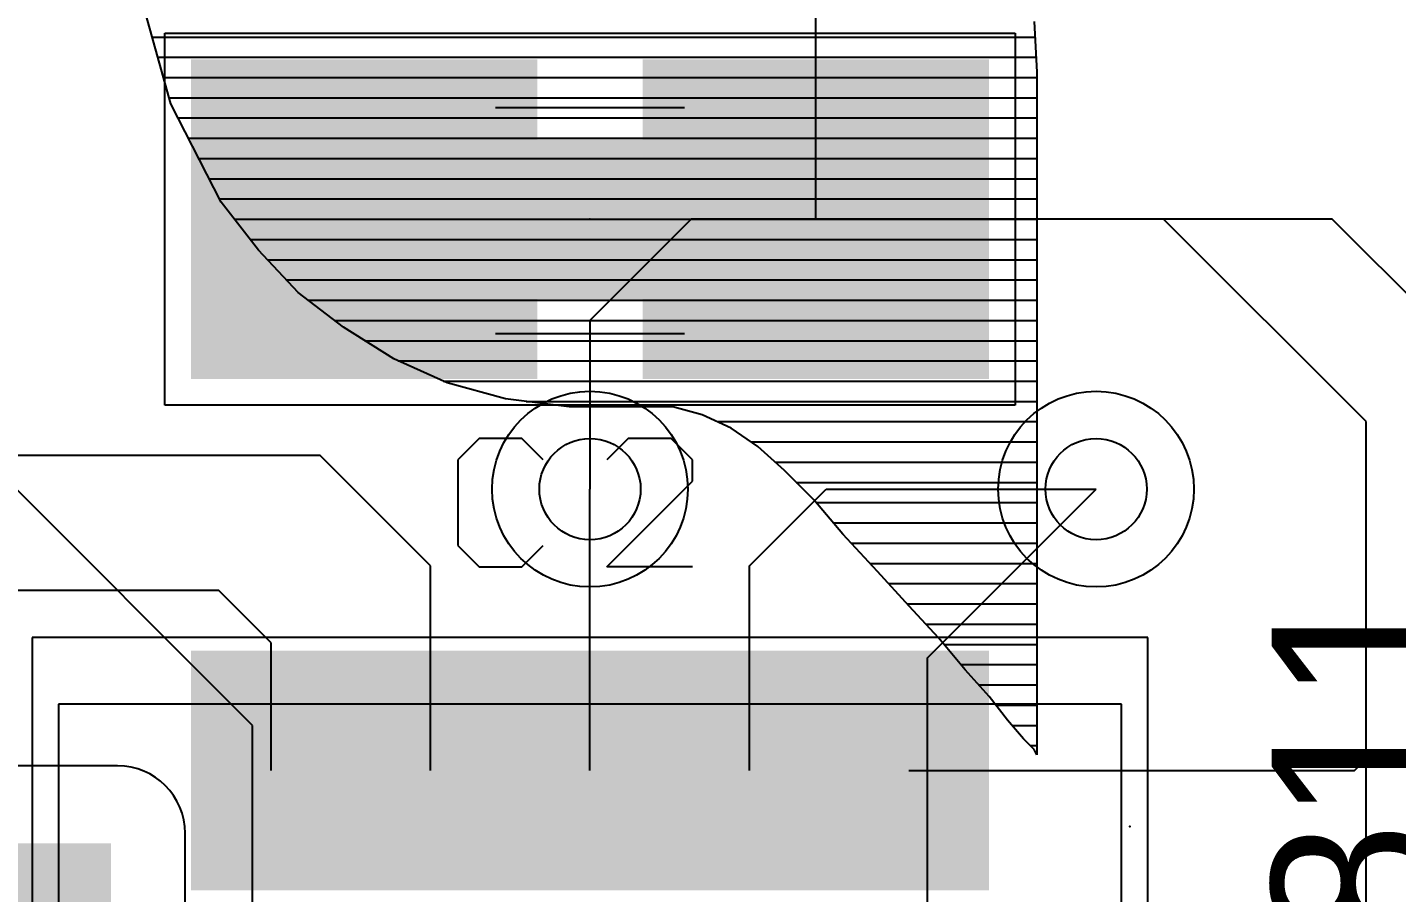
# Model space of a CAD drawing. Extents: x -34 to 73, y -22 to 30.
# Drawn here: x 6.77 to 11.93, y 10.8 to 14.06 of the extents above; entities that cross this region are included whole.
import ezdxf

# ---------------------------------------------------------------- set-up
doc = ezdxf.new("R2010")
doc.units = 0
for name, color, linetype in [('1', 12, 'CONTINUOUS'), ('16', 132, 'CONTINUOUS'), ('18', 110, 'CONTINUOUS'), ('21', 41, 'CONTINUOUS'), ('22', 40, 'CONTINUOUS'), ('23', 53, 'CONTINUOUS'), ('24', 53, 'CONTINUOUS'), ('25', 253, 'CONTINUOUS'), ('27', 253, 'CONTINUOUS'), ('29', 253, 'CONTINUOUS'), ('30', 253, 'CONTINUOUS'), ('31', 253, 'CONTINUOUS'), ('35', 253, 'CONTINUOUS'), ('39', 12, 'CONTINUOUS'), ('44', 253, 'CONTINUOUS'), ('51', 53, 'CONTINUOUS')]:
    doc.layers.add(name, color=color, linetype=linetype)

# ---------------------------------------------------------------- blocks, each defined once
blk = doc.blocks.new('RECT')
blk.add_solid([(-0.5, -0.5), (0.5, -0.5), (-0.5, 0.5), (0.5, 0.5)])
blk = doc.blocks.new('ROUNDV')
blk.add_circle((0, 0), 0.5)

msp = doc.modelspace()

# ---------------------------------------------------------------- linework, layer by layer
at = {"layer": '1'}
for p, q in [((9.74, 13.335), (9.74, 14.263)), ((11.049, 13.335), (9.74, 13.335)), ((11.811, 12.573), (11.049, 13.335)), ((11.811, 11.303), (11.811, 12.573)), ((7.874, 12.446), (6.604, 12.446)), ((8.29, 12.03), (7.874, 12.446)), ((8.89, 11.26), (8.89, 12.319)), ((9.49, 12.03), (9.779, 12.319)), ((9.779, 12.319), (10.795, 12.319)), ((8.29, 11.26), (8.29, 12.03)), ((9.49, 11.26), (9.49, 12.03)), ((7.493, 11.938), (4.572, 11.938)), ((7.69, 11.741), (7.493, 11.938)), ((7.69, 11.26), (7.69, 11.741)), ((11.768, 11.26), (11.811, 11.303)), ((11.811, 9.525), (11.811, 11.303)), ((10.09, 11.26), (11.768, 11.26))]:
    msp.add_line(p, q, dxfattribs=at)
at = {"layer": '16'}
for p, q in [((9.271, 13.335), (8.89, 12.954)), ((11.684, 13.335), (9.271, 13.335)), ((13.589, 11.43), (11.684, 13.335)), ((8.89, 12.954), (8.89, 12.319)), ((7.62, 11.43), (6.35, 12.7)), ((10.16, 11.684), (10.795, 12.319)), ((10.16, 3.81), (10.16, 11.684)), ((7.62, 5.08), (7.62, 11.43))]:
    msp.add_line(p, q, dxfattribs=at)
at = {"layer": '21'}
for p, q in [((6.79, 11.76), (6.79, 8.56)), ((10.99, 11.76), (6.79, 11.76)), ((10.99, 8.56), (10.99, 11.76))]:
    msp.add_line(p, q, dxfattribs=at)
at = {"layer": '22'}
for p, q in [((7.312, 13.769), (7.212, 14.129)), ((10.562, 14.079), (10.572, 13.889)), ((7.2421, 14.0208), (10.5651, 14.0208)), ((7.2632, 13.9446), (10.5691, 13.9446)), ((7.2844, 13.8684), (10.572, 13.8684)), ((10.572, 13.889), (10.572, 11.319)), ((7.3056, 13.7922), (10.572, 13.7922)), ((7.502, 13.399), (7.312, 13.769)), ((7.3392, 13.716), (10.572, 13.716)), ((7.3783, 13.6398), (10.572, 13.6398)), ((7.4175, 13.5636), (10.572, 13.5636)), ((7.4566, 13.4874), (10.572, 13.4874)), ((7.4957, 13.4112), (10.572, 13.4112)), ((7.642, 13.219), (7.502, 13.399)), ((7.5518, 13.335), (10.572, 13.335)), ((7.611, 13.2588), (10.572, 13.2588)), ((7.792, 13.059), (7.642, 13.219)), ((7.6761, 13.1826), (10.572, 13.1826)), ((7.7476, 13.1064), (10.572, 13.1064)), ((7.962, 12.929), (7.792, 13.059)), ((7.8297, 13.0302), (10.572, 13.0302)), ((7.9293, 12.954), (10.572, 12.954)), ((8.152, 12.809), (7.962, 12.929)), ((8.0431, 12.8778), (10.572, 12.8778)), ((8.352, 12.719), (8.152, 12.809)), ((8.1684, 12.8016), (10.572, 12.8016)), ((8.3378, 12.7254), (10.572, 12.7254)), ((8.572, 12.659), (8.352, 12.719)), ((8.812, 12.629), (8.572, 12.659)), ((8.6504, 12.6492), (10.572, 12.6492)), ((9.202, 12.629), (8.812, 12.629)), ((9.312, 12.599), (9.202, 12.629)), ((9.422, 12.549), (9.312, 12.599)), ((9.3692, 12.573), (10.572, 12.573)), ((9.522, 12.479), (9.422, 12.549)), ((9.4966, 12.4968), (10.572, 12.4968)), ((9.622, 12.389), (9.522, 12.479)), ((9.5869, 12.4206), (10.572, 12.4206)), ((9.732, 12.279), (9.622, 12.389)), ((9.6666, 12.3444), (10.572, 12.3444)), ((9.842, 12.149), (9.732, 12.279)), ((9.7411, 12.2682), (10.572, 12.2682)), ((9.8056, 12.192), (10.572, 12.192)), ((9.972, 12.009), (9.842, 12.149)), ((9.8728, 12.1158), (10.572, 12.1158)), ((9.9436, 12.0396), (10.572, 12.0396)), ((10.092, 11.879), (9.972, 12.009)), ((10.0141, 11.9634), (10.572, 11.9634)), ((10.0844, 11.8872), (10.572, 11.8872)), ((10.202, 11.759), (10.092, 11.879)), ((10.1543, 11.811), (10.572, 11.811)), ((10.302, 11.639), (10.202, 11.759)), ((10.2222, 11.7348), (10.572, 11.7348)), ((10.2857, 11.6586), (10.572, 11.6586)), ((10.392, 11.539), (10.302, 11.639)), ((10.3529, 11.5824), (10.572, 11.5824)), ((10.462, 11.449), (10.392, 11.539)), ((10.4175, 11.5062), (10.572, 11.5062)), ((10.522, 11.379), (10.462, 11.449)), ((10.4783, 11.43), (10.572, 11.43)), ((10.562, 11.339), (10.522, 11.379)), ((10.5472, 11.3538), (10.572, 11.3538)), ((10.572, 11.319), (10.562, 11.339)), ((7.112, 11.2776), (5.588, 11.2776)), ((7.366, 9.2964), (7.366, 11.0236))]:
    msp.add_line(p, q, dxfattribs=at)
msp.add_arc((7.112, 11.0236), 0.254, 0, 90, dxfattribs=at)
at = {"layer": '23'}
msp.add_point((8.89, 13.335), dxfattribs=at)
at = {"layer": '24'}
msp.add_point((10.922, 11.049), dxfattribs=at)
at = {"layer": '25'}
for p, q in [((8.4727, 12.5099), (8.3922, 12.4294)), ((8.6337, 12.5099), (8.4727, 12.5099)), ((8.7142, 12.4294), (8.6337, 12.5099)), ((9.034, 12.5099), (8.9535, 12.4294)), ((9.195, 12.5099), (9.034, 12.5099)), ((9.2755, 12.4294), (9.195, 12.5099)), ((8.3922, 12.4294), (8.3922, 12.1074)), ((9.2755, 12.3489), (9.2755, 12.4294)), ((8.9535, 12.0269), (9.2755, 12.3489)), ((8.3922, 12.1074), (8.4727, 12.0269)), ((8.6337, 12.0269), (8.7142, 12.1074)), ((8.4727, 12.0269), (8.6337, 12.0269)), ((9.2755, 12.0269), (8.9535, 12.0269))]:
    msp.add_line(p, q, dxfattribs=at)
at = {"layer": '39'}
for p, q in [((7.29, 12.635), (7.29, 14.035)), ((7.29, 14.035), (10.49, 14.035)), ((10.49, 14.035), (10.49, 12.635)), ((10.49, 12.635), (7.29, 12.635))]:
    msp.add_line(p, q, dxfattribs=at)
at = {"layer": '44'}
for centre in [(8.89, 12.319), (10.795, 12.319)]:
    msp.add_circle(centre, 0.1905, dxfattribs=at)
at = {"layer": '51'}
for p, q in [((9.246, 13.754), (8.534, 13.754)), ((9.246, 12.903), (8.534, 12.903)), ((6.89, 11.51), (6.89, 8.81)), ((10.89, 11.51), (6.89, 11.51)), ((10.89, 8.81), (10.89, 11.51))]:
    msp.add_line(p, q, dxfattribs=at)

# ---------------------------------------------------------------- block references
at = {"layer": '1', "xscale": 1.1, "rotation": 180}
for p in [(8.04, 13.335), (9.74, 13.335)]:
    msp.add_blockref('RECT', p, dxfattribs=at)
at = {"layer": '1', "xscale": 0.7, "yscale": 0.4, "rotation": 270}
for p in [(7.69, 11.26), (8.29, 11.26), (8.89, 11.26), (9.49, 11.26), (10.09, 11.26)]:
    msp.add_blockref('RECT', p, dxfattribs=at)
at = {"layer": '16', "xscale": 0.635, "yscale": 1.27, "rotation": 270}
msp.add_blockref('RECT', (6.35, 10.5664), dxfattribs=at)
at = {"layer": '18', "xscale": 0.7366, "yscale": 0.7366}
for p in [(8.89, 12.319), (8.89, 12.319), (10.795, 12.319), (10.795, 12.319)]:
    msp.add_blockref('ROUNDV', p, dxfattribs=at)
at = {"layer": '29'}
for p, xscale, yscale, rotation in [((8.04, 13.335), 1.3032, 1.2032, 180), ((9.74, 13.335), 1.3032, 1.2032, 180), ((7.69, 11.26), 0.9032, 0.6032, 270), ((8.29, 11.26), 0.9032, 0.6032, 270), ((8.89, 11.26), 0.9032, 0.6032, 270), ((9.49, 11.26), 0.9032, 0.6032, 270), ((10.09, 11.26), 0.9032, 0.6032, 270)]:
    msp.add_blockref('RECT', p, dxfattribs=dict(at, xscale=xscale, yscale=yscale, rotation=rotation))
at = {"layer": '30', "xscale": 0.8382, "yscale": 1.4732, "rotation": 270}
msp.add_blockref('RECT', (6.35, 10.5664), dxfattribs=at)
at = {"layer": '31', "xscale": 1.1, "rotation": 180}
for p in [(8.04, 13.335), (9.74, 13.335)]:
    msp.add_blockref('RECT', p, dxfattribs=at)
at = {"layer": '31', "xscale": 0.7, "yscale": 0.4, "rotation": 270}
for p in [(7.69, 11.26), (8.29, 11.26), (8.89, 11.26), (9.49, 11.26), (10.09, 11.26)]:
    msp.add_blockref('RECT', p, dxfattribs=at)
at = {"layer": '35', "xscale": 0.3998, "yscale": 0.6, "rotation": 180}
msp.add_blockref('RECT', (8.89, 13.335), dxfattribs=at)
at = {"layer": '51'}
for p, xscale, yscale, rotation in [((8.3098, 13.3299), 0.5001, 0.95, 180), ((9.4782, 13.3299), 0.5001, 0.95, 180), ((7.69, 11.26), 0.5, 0.3, 90), ((8.29, 11.26), 0.5, 0.3, 90), ((8.89, 11.26), 0.5, 0.3, 90), ((9.49, 11.26), 0.5, 0.3, 90), ((10.09, 11.26), 0.5, 0.3, 90)]:
    msp.add_blockref('RECT', p, dxfattribs=dict(at, xscale=xscale, yscale=yscale, rotation=rotation))

# ---------------------------------------------------------------- texts
at = {"layer": '27'}
msp.add_text('CCS811', height=0.6096, rotation=90, dxfattribs=at).set_placement((12.065, 8.89))

doc.saveas('drawing.dxf')
